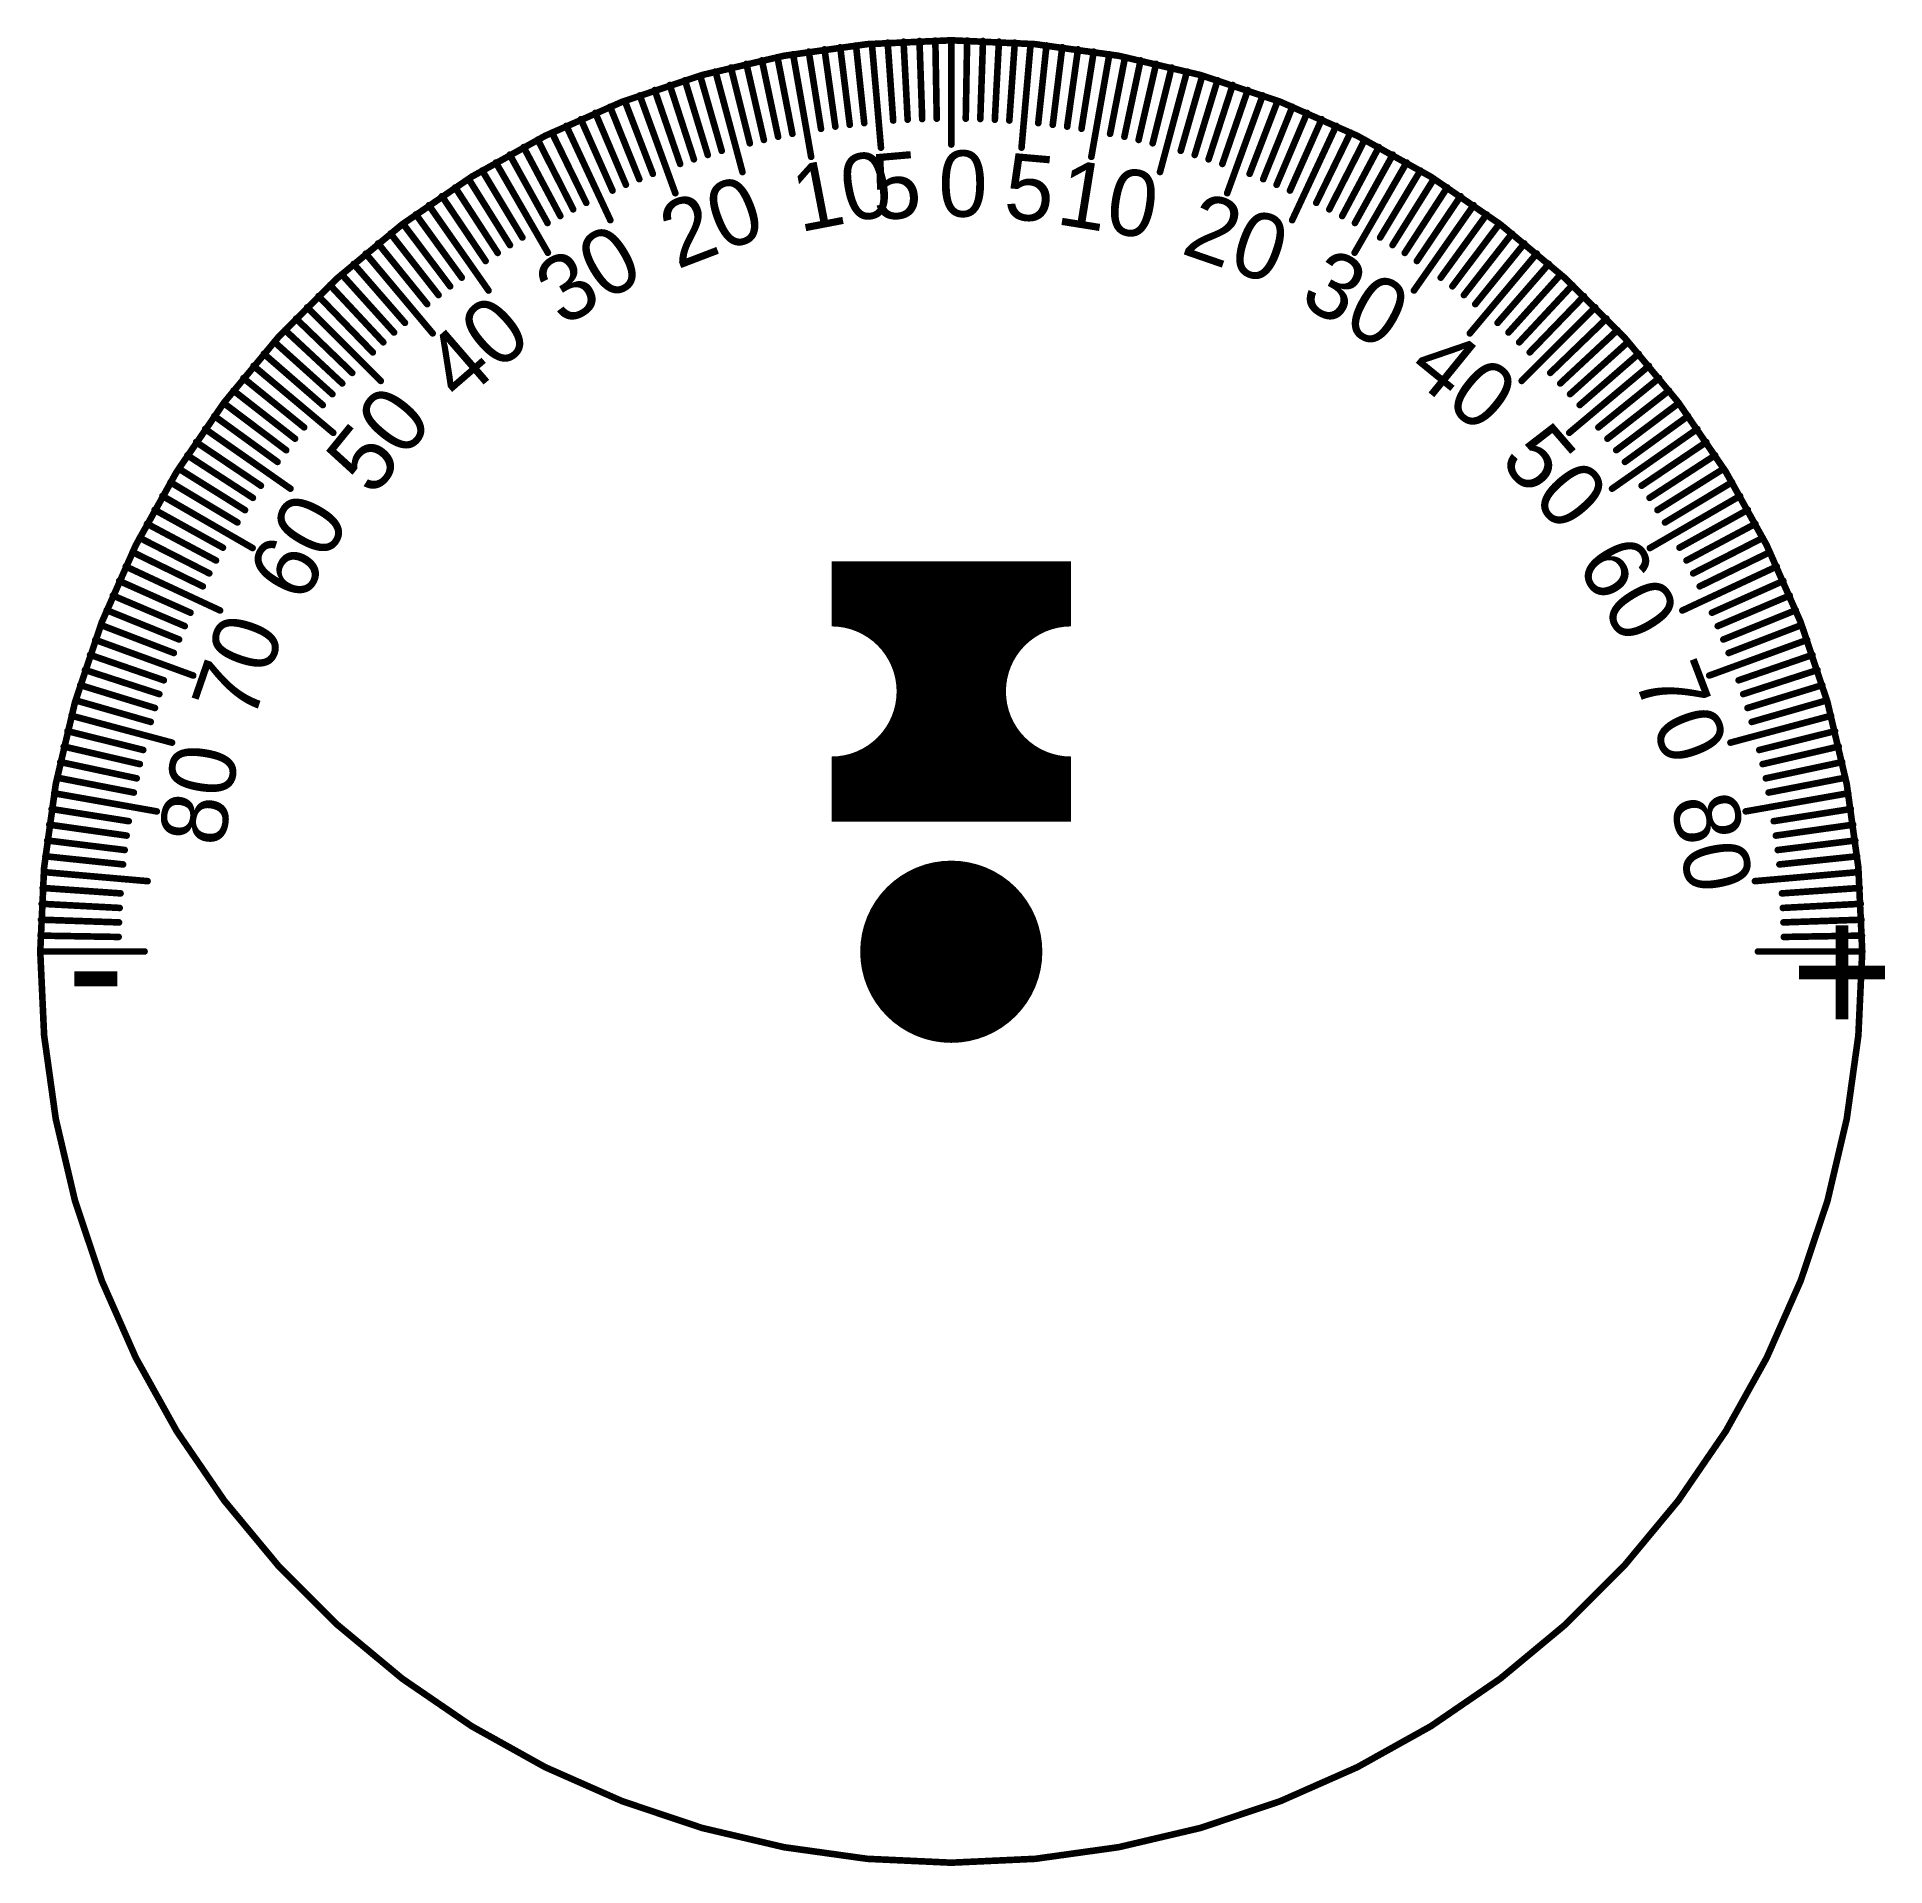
# Model space of a CAD drawing. Header units: millimetres. Extents: x 2.37 to 5.16, y 3.62 to 6.38.
import ezdxf

# ---------------------------------------------------------------- set-up
doc = ezdxf.new("R2010")
doc.units = ezdxf.units.MM
doc.header["$MEASUREMENT"] = 0
for name, color, linetype in [('BottomSolder', 6, 'Continuous'), ('Mechanical1', 6, 'Continuous'), ('PadHoleLayer', 156, 'Continuous'), ('TopOverlay', 2, 'Continuous'), ('TopSolder', 216, 'Continuous')]:
    doc.layers.add(name, color=color, linetype=linetype)

msp = doc.modelspace()

# ---------------------------------------------------------------- linework, layer by layer
at = {"layer": 'BottomSolder', "const_width": 0.1299}
msp.add_lwpolyline([(3.75, 5.5246), (3.75, 5.2608)], dxfattribs=at)
at = {"layer": 'BottomSolder'}
for points, const_width in [([(3.7175, 5.5246, 1), (3.7825, 5.5246, 1)], 0.065), ([(3.7175, 5.2608, 1), (3.7825, 5.2608, 1)], 0.065), ([(3.6811, 4.999, 1), (3.8189, 4.999, 1)], 0.1378)]:
    msp.add_lwpolyline(points, format="xyb", close=True, dxfattribs=dict(at, const_width=const_width))
at = {"layer": 'Mechanical1', "const_width": 0.01}
for points in [[(2.3717, 4.9994, -0.414214), (3.75, 6.3776)], [(3.75, 6.3776, -0.414214), (5.1282, 4.9994)], [(3.75, 3.6212, -0.414214), (2.3717, 4.9994)], [(5.1282, 4.9994, -0.414214), (3.75, 3.6212)]]:
    msp.add_lwpolyline(points, format="xyb", dxfattribs=at)
at = {"layer": 'Mechanical1', "const_width": 0.005}
for points in [[(3.7475, 6.3776, 1), (3.7525, 6.3776, 1)], [(3.7475, 6.3776, 1), (3.7525, 6.3776, 1)], [(2.3692, 4.9994, 1), (2.3742, 4.9994, 1)], [(2.3692, 4.9994, 1), (2.3742, 4.9994, 1)], [(5.1257, 4.9994, 1), (5.1307, 4.9994, 1)], [(5.1257, 4.9994, 1), (5.1307, 4.9994, 1)], [(3.7475, 3.6212, 1), (3.7525, 3.6212, 1)], [(3.7475, 3.6212, 1), (3.7525, 3.6212, 1)]]:
    msp.add_lwpolyline(points, format="xyb", close=True, dxfattribs=at)
at = {"layer": 'PadHoleLayer'}
for points, const_width in [([(3.9311, 5.5403), (3.5689, 5.5403, -1), (3.5689, 5.2451), (3.9311, 5.2451, -1)], 0.0984), ([(3.6811, 4.999, 1), (3.8189, 4.999, 1)], 0.1378)]:
    msp.add_lwpolyline(points, format="xyb", close=True, dxfattribs=dict(at, const_width=const_width))
at = {"layer": 'TopOverlay', "const_width": 0.01}
for points in [[(3.6059, 6.3698), (3.6183, 6.2523)], [(3.6299, 6.3721), (3.6436, 6.2152)], [(3.6299, 6.3721), (3.6402, 6.2544)], [(3.6538, 6.374), (3.6621, 6.2562)], [(3.6778, 6.3755), (3.684, 6.2575)], [(3.7019, 6.3765), (3.706, 6.2585)], [(3.7259, 6.3771), (3.728, 6.259)], [(3.75, 6.2199), (3.75, 6.3773)], [(3.75, 6.2199), (3.75, 6.3773)], [(3.75, 6.2592), (3.75, 6.3773)], [(3.7719, 6.259), (3.774, 6.3771)], [(3.7939, 6.2585), (3.798, 6.3765)], [(3.8159, 6.2575), (3.8221, 6.3755)], [(3.8378, 6.2562), (3.8461, 6.374)], [(3.8563, 6.2152), (3.87, 6.3721)], [(3.8598, 6.2544), (3.87, 6.3721)], [(3.8816, 6.2523), (3.894, 6.3698)], [(3.44, 6.342), (3.4665, 6.2269)], [(3.4635, 6.3472), (3.488, 6.2317)], [(3.487, 6.352), (3.5096, 6.2361)], [(3.5107, 6.3564), (3.538, 6.2013)], [(3.5107, 6.3564), (3.5312, 6.2401)], [(3.5344, 6.3604), (3.5529, 6.2437)], [(3.5582, 6.3639), (3.5746, 6.247)], [(3.582, 6.3671), (3.5964, 6.2498)], [(3.9035, 6.2498), (3.9179, 6.3671)], [(3.9253, 6.247), (3.9417, 6.3639)], [(3.947, 6.2437), (3.9655, 6.3604)], [(3.9619, 6.2013), (3.9892, 6.3564)], [(3.9687, 6.2401), (3.9892, 6.3564)], [(3.9903, 6.2361), (4.0129, 6.352)], [(4.0119, 6.2317), (4.0364, 6.3472)], [(4.0334, 6.2269), (4.0599, 6.342)], [(3.3471, 6.3171), (3.3816, 6.2042)], [(3.3701, 6.324), (3.4027, 6.2104)], [(3.3933, 6.3304), (3.4341, 6.1783)], [(3.3933, 6.3304), (3.4239, 6.2163)], [(3.4166, 6.3364), (3.4452, 6.2218)], [(4.0547, 6.2218), (4.0833, 6.3364)], [(4.0658, 6.1783), (4.1066, 6.3304)], [(4.076, 6.2163), (4.1066, 6.3304)], [(4.0972, 6.2104), (4.1298, 6.324)], [(4.1183, 6.2042), (4.1528, 6.3171)], [(3.2787, 6.2942), (3.3325, 6.1463)], [(3.2787, 6.2942), (3.3191, 6.1833)], [(3.3013, 6.3023), (3.3398, 6.1906)], [(3.3241, 6.3099), (3.3606, 6.1976)], [(4.1393, 6.1976), (4.1758, 6.3099)], [(4.1601, 6.1906), (4.1986, 6.3023)], [(4.1674, 6.1463), (4.2212, 6.2942)], [(4.1808, 6.1833), (4.2212, 6.2942)], [(3.1895, 6.2582), (3.2375, 6.1503)], [(3.2115, 6.2678), (3.2577, 6.1591)], [(3.2338, 6.277), (3.278, 6.1675)], [(3.2561, 6.2858), (3.2985, 6.1756)], [(4.2014, 6.1756), (4.2438, 6.2858)], [(4.2219, 6.1675), (4.2661, 6.277)], [(4.2422, 6.1591), (4.2884, 6.2678)], [(4.2624, 6.1503), (4.3104, 6.2582)], [(3.1459, 6.2379), (3.1977, 6.1317)], [(3.1676, 6.2482), (3.2342, 6.1055)], [(3.1676, 6.2482), (3.2175, 6.1412)], [(4.2657, 6.1055), (4.3323, 6.2482)], [(4.2824, 6.1412), (4.3323, 6.2482)], [(4.3022, 6.1317), (4.354, 6.2379)], [(3.0819, 6.2046), (3.1392, 6.1013)], [(3.103, 6.216), (3.1585, 6.1118)], [(3.1244, 6.2272), (3.178, 6.1219)], [(4.3219, 6.1219), (4.3755, 6.2272)], [(4.3414, 6.1118), (4.3969, 6.216)], [(4.3607, 6.1013), (4.418, 6.2046)], [(3.0403, 6.1805), (3.1011, 6.0793)], [(3.061, 6.1927), (3.1397, 6.0563)], [(3.061, 6.1927), (3.12, 6.0904)], [(4.3602, 6.0563), (4.4389, 6.1927)], [(4.3799, 6.0904), (4.4389, 6.1927)], [(4.3988, 6.0793), (4.4597, 6.1805)], [(2.9995, 6.155), (3.0638, 6.056)], [(3.0197, 6.168), (3.0823, 6.0678)], [(4.4176, 6.0678), (4.4802, 6.168)], [(4.4361, 6.056), (4.5004, 6.155)], [(2.9596, 6.1281), (3.0499, 5.9991)], [(2.9596, 6.1281), (3.0273, 6.0314)], [(2.9794, 6.1418), (3.0455, 6.0438)], [(4.45, 5.9991), (4.5403, 6.1281)], [(4.4544, 6.0438), (4.5205, 6.1418)], [(4.4726, 6.0314), (4.5403, 6.1281)], [(2.9207, 6.0999), (2.9918, 6.0055)], [(2.94, 6.1142), (3.0094, 6.0186)], [(4.4905, 6.0186), (4.5599, 6.1142)], [(4.5081, 6.0055), (4.5792, 6.0999)], [(2.8828, 6.0703), (2.9571, 5.9785)], [(2.9016, 6.0852), (2.9743, 5.9922)], [(4.5256, 5.9922), (4.5983, 6.0852)], [(4.5428, 5.9785), (4.6171, 6.0703)], [(2.8459, 6.0393), (2.9234, 5.9502)], [(2.8642, 6.055), (2.9654, 5.9343)], [(2.8642, 6.055), (2.9401, 5.9645)], [(4.5345, 5.9343), (4.6357, 6.055)], [(4.5598, 5.9645), (4.6357, 6.055)], [(4.5765, 5.9502), (4.654, 6.0393)], [(2.8102, 6.0072), (2.8907, 5.9208)], [(2.8279, 6.0234), (2.907, 5.9356)], [(4.593, 5.9356), (4.672, 6.0234)], [(4.6092, 5.9208), (4.6897, 6.0072)], [(2.7927, 5.9906), (2.8748, 5.9056)], [(4.6251, 5.9056), (4.7072, 5.9906)], [(2.7587, 5.9566), (2.8437, 5.8745)], [(2.7756, 5.9737), (2.8869, 5.8624)], [(2.7756, 5.9737), (2.8591, 5.8902)], [(4.613, 5.8624), (4.7243, 5.9737)], [(4.6408, 5.8902), (4.7243, 5.9737)], [(4.6562, 5.8745), (4.7412, 5.9566)], [(2.7422, 5.9391), (2.8286, 5.8586)], [(4.6713, 5.8586), (4.7577, 5.9391)], [(2.71, 5.9034), (2.7991, 5.8259)], [(2.7259, 5.9214), (2.8137, 5.8424)], [(4.6862, 5.8424), (4.774, 5.9214)], [(4.7008, 5.8259), (4.7899, 5.9034)], [(2.6791, 5.8666), (2.7709, 5.7922)], [(2.6944, 5.8851), (2.815, 5.7839)], [(2.6944, 5.8851), (2.7849, 5.8092)], [(4.6849, 5.7839), (4.8055, 5.8851)], [(4.715, 5.8092), (4.8055, 5.8851)], [(4.729, 5.7922), (4.8208, 5.8666)], [(2.6641, 5.8477), (2.7572, 5.775)], [(4.7427, 5.775), (4.8358, 5.8477)], [(2.6495, 5.8287), (2.7438, 5.7576)], [(4.7561, 5.7576), (4.8504, 5.8287)], [(2.6212, 5.7897), (2.7502, 5.6994)], [(2.6212, 5.7897), (2.718, 5.722)], [(2.6352, 5.8093), (2.7307, 5.7399)], [(4.7497, 5.6994), (4.8787, 5.7897)], [(4.7692, 5.7399), (4.8647, 5.8093)], [(4.782, 5.722), (4.8787, 5.7897)], [(2.6076, 5.7699), (2.7055, 5.7039)], [(4.7944, 5.7039), (4.8923, 5.7699)], [(2.5814, 5.7296), (2.6815, 5.667)], [(2.5943, 5.7499), (2.6934, 5.6855)], [(4.8065, 5.6855), (4.9056, 5.7499)], [(4.8184, 5.667), (4.9185, 5.7296)], [(2.5688, 5.7091), (2.6701, 5.6483)], [(4.8298, 5.6483), (4.9311, 5.7091)], [(2.5566, 5.6884), (2.693, 5.6096)], [(2.5566, 5.6884), (2.6589, 5.6293)], [(4.8069, 5.6096), (4.9433, 5.6884)], [(4.841, 5.6293), (4.9433, 5.6884)], [(2.5333, 5.6463), (2.6376, 5.5908)], [(2.5448, 5.6674), (2.6481, 5.6102)], [(4.8518, 5.6102), (4.9551, 5.6674)], [(4.8623, 5.5908), (4.9666, 5.6463)], [(2.5222, 5.625), (2.6274, 5.5713)], [(4.8725, 5.5713), (4.9777, 5.625)], [(2.5115, 5.6034), (2.6176, 5.5517)], [(4.8823, 5.5517), (4.9884, 5.6034)], [(2.4911, 5.5599), (2.599, 5.5118)], [(2.5011, 5.5817), (2.6438, 5.5152)], [(2.5011, 5.5817), (2.6081, 5.5318)], [(4.8561, 5.5152), (4.9988, 5.5817)], [(4.8918, 5.5318), (4.9988, 5.5817)], [(4.9009, 5.5118), (5.0088, 5.5599)], [(2.4815, 5.5378), (2.5903, 5.4916)], [(4.9096, 5.4916), (5.0184, 5.5378)], [(2.4723, 5.5156), (2.5818, 5.4713)], [(4.9181, 5.4713), (5.0276, 5.5156)], [(2.4635, 5.4932), (2.5738, 5.4509)], [(4.9261, 5.4509), (5.0364, 5.4932)], [(2.4471, 5.448), (2.5587, 5.4096)], [(2.4551, 5.4707), (2.6031, 5.4168)], [(2.4551, 5.4707), (2.5661, 5.4303)], [(4.8968, 5.4168), (5.0448, 5.4707)], [(4.9338, 5.4303), (5.0448, 5.4707)], [(4.9412, 5.4096), (5.0528, 5.448)], [(2.4394, 5.4252), (2.5518, 5.3887)], [(4.9481, 5.3887), (5.0605, 5.4252)], [(2.4322, 5.4023), (2.5452, 5.3677)], [(4.9547, 5.3677), (5.0677, 5.4023)], [(2.4254, 5.3792), (2.5389, 5.3466)], [(4.961, 5.3466), (5.0745, 5.3792)], [(2.419, 5.356), (2.5711, 5.3153)], [(2.419, 5.356), (2.533, 5.3255)], [(4.9288, 5.3153), (5.081, 5.356)], [(4.9669, 5.3255), (5.081, 5.356)], [(2.4073, 5.3094), (2.5224, 5.2828)], [(2.4129, 5.3327), (2.5275, 5.3042)], [(4.9724, 5.3042), (5.087, 5.3327)], [(4.9775, 5.2828), (5.0926, 5.3094)], [(2.4021, 5.2859), (2.5176, 5.2613)], [(4.9823, 5.2613), (5.0978, 5.2859)], [(2.3973, 5.2623), (2.5133, 5.2398)], [(4.9866, 5.2398), (5.1026, 5.2623)], [(2.3929, 5.2387), (2.548, 5.2113)], [(2.3929, 5.2387), (2.5093, 5.2182)], [(4.9519, 5.2113), (5.107, 5.2387)], [(4.9907, 5.2182), (5.107, 5.2387)], [(2.389, 5.2149), (2.5056, 5.1965)], [(4.9943, 5.1965), (5.1109, 5.2149)], [(2.3854, 5.1912), (2.5024, 5.1747)], [(4.9975, 5.1747), (5.1145, 5.1912)], [(2.3795, 5.1434), (2.497, 5.1311)], [(2.3823, 5.1673), (2.4995, 5.1529)], [(5.0004, 5.1529), (5.1176, 5.1673)], [(5.0029, 5.1311), (5.1204, 5.1434)], [(2.3772, 5.1195), (2.5341, 5.1058)], [(2.3772, 5.1195), (2.4949, 5.1092)], [(4.9658, 5.1058), (5.1227, 5.1195)], [(5.005, 5.1092), (5.1227, 5.1195)], [(2.3754, 5.0955), (2.4932, 5.0873)], [(5.0067, 5.0873), (5.1245, 5.0955)], [(2.3739, 5.0715), (2.4918, 5.0653)], [(5.0081, 5.0653), (5.126, 5.0715)], [(2.3728, 5.0475), (2.4909, 5.0434)], [(5.009, 5.0434), (5.1271, 5.0475)], [(2.3722, 5.0234), (2.4903, 5.0214)], [(5.0096, 5.0214), (5.1277, 5.0234)], [(2.372, 4.9994), (2.5295, 4.9994)], [(4.9704, 4.9994), (5.1279, 4.9994)], [(5.0098, 4.9994), (5.1279, 4.9994)]]:
    msp.add_lwpolyline(points, dxfattribs=at)
at = {"layer": 'TopOverlay', "const_width": 0.005}
for points in [[(3.6034, 6.3698, 1), (3.6084, 6.3698, 1)], [(3.6274, 6.3721, 1), (3.6324, 6.3721, 1)], [(3.6274, 6.3721, 1), (3.6324, 6.3721, 1)], [(3.6513, 6.374, 1), (3.6563, 6.374, 1)], [(3.6753, 6.3755, 1), (3.6803, 6.3755, 1)], [(3.6994, 6.3765, 1), (3.7044, 6.3765, 1)], [(3.7234, 6.3771, 1), (3.7284, 6.3771, 1)], [(3.7475, 6.3773, 1), (3.7525, 6.3773, 1)], [(3.7475, 6.3773, 1), (3.7525, 6.3773, 1)], [(3.7475, 6.3773, 1), (3.7525, 6.3773, 1)], [(3.7715, 6.3771, 1), (3.7765, 6.3771, 1)], [(3.7955, 6.3765, 1), (3.8005, 6.3765, 1)], [(3.8196, 6.3755, 1), (3.8246, 6.3755, 1)], [(3.8436, 6.374, 1), (3.8486, 6.374, 1)], [(3.8675, 6.3721, 1), (3.8725, 6.3721, 1)], [(3.8675, 6.3721, 1), (3.8725, 6.3721, 1)], [(3.8915, 6.3698, 1), (3.8965, 6.3698, 1)], [(3.4375, 6.342, 1), (3.4425, 6.342, 1)], [(3.461, 6.3472, 1), (3.466, 6.3472, 1)], [(3.4845, 6.352, 1), (3.4895, 6.352, 1)], [(3.5082, 6.3564, 1), (3.5132, 6.3564, 1)], [(3.5082, 6.3564, 1), (3.5132, 6.3564, 1)], [(3.5319, 6.3604, 1), (3.5369, 6.3604, 1)], [(3.5557, 6.3639, 1), (3.5607, 6.3639, 1)], [(3.5795, 6.3671, 1), (3.5845, 6.3671, 1)], [(3.9154, 6.3671, 1), (3.9204, 6.3671, 1)], [(3.9392, 6.3639, 1), (3.9442, 6.3639, 1)], [(3.963, 6.3604, 1), (3.968, 6.3604, 1)], [(3.9867, 6.3564, 1), (3.9917, 6.3564, 1)], [(3.9867, 6.3564, 1), (3.9917, 6.3564, 1)], [(4.0104, 6.352, 1), (4.0154, 6.352, 1)], [(4.0339, 6.3472, 1), (4.0389, 6.3472, 1)], [(4.0574, 6.342, 1), (4.0624, 6.342, 1)], [(3.3446, 6.3171, 1), (3.3496, 6.3171, 1)], [(3.3676, 6.324, 1), (3.3726, 6.324, 1)], [(3.3908, 6.3304, 1), (3.3958, 6.3304, 1)], [(3.3908, 6.3304, 1), (3.3958, 6.3304, 1)], [(3.4141, 6.3364, 1), (3.4191, 6.3364, 1)], [(4.0808, 6.3364, 1), (4.0858, 6.3364, 1)], [(4.1041, 6.3304, 1), (4.1091, 6.3304, 1)], [(4.1041, 6.3304, 1), (4.1091, 6.3304, 1)], [(4.1273, 6.324, 1), (4.1323, 6.324, 1)], [(4.1503, 6.3171, 1), (4.1553, 6.3171, 1)], [(3.2762, 6.2942, 1), (3.2812, 6.2942, 1)], [(3.2762, 6.2942, 1), (3.2812, 6.2942, 1)], [(3.2988, 6.3023, 1), (3.3038, 6.3023, 1)], [(3.3216, 6.3099, 1), (3.3266, 6.3099, 1)], [(4.1733, 6.3099, 1), (4.1783, 6.3099, 1)], [(4.1961, 6.3023, 1), (4.2011, 6.3023, 1)], [(4.2187, 6.2942, 1), (4.2237, 6.2942, 1)], [(4.2187, 6.2942, 1), (4.2237, 6.2942, 1)], [(3.187, 6.2582, 1), (3.192, 6.2582, 1)], [(3.209, 6.2678, 1), (3.214, 6.2678, 1)], [(3.2313, 6.277, 1), (3.2363, 6.277, 1)], [(3.2536, 6.2858, 1), (3.2586, 6.2858, 1)], [(3.7035, 6.2585, 1), (3.7085, 6.2585, 1)], [(3.7255, 6.259, 1), (3.7305, 6.259, 1)], [(3.7475, 6.2592, 1), (3.7525, 6.2592, 1)], [(3.7694, 6.259, 1), (3.7744, 6.259, 1)], [(3.7914, 6.2585, 1), (3.7964, 6.2585, 1)], [(4.2413, 6.2858, 1), (4.2463, 6.2858, 1)], [(4.2636, 6.277, 1), (4.2686, 6.277, 1)], [(4.2859, 6.2678, 1), (4.2909, 6.2678, 1)], [(4.3079, 6.2582, 1), (4.3129, 6.2582, 1)], [(3.1434, 6.2379, 1), (3.1484, 6.2379, 1)], [(3.1651, 6.2482, 1), (3.1701, 6.2482, 1)], [(3.1651, 6.2482, 1), (3.1701, 6.2482, 1)], [(3.4855, 6.2317, 1), (3.4905, 6.2317, 1)], [(3.5071, 6.2361, 1), (3.5121, 6.2361, 1)], [(3.5287, 6.2401, 1), (3.5337, 6.2401, 1)], [(3.5504, 6.2437, 1), (3.5554, 6.2437, 1)], [(3.5721, 6.247, 1), (3.5771, 6.247, 1)], [(3.5939, 6.2498, 1), (3.5989, 6.2498, 1)], [(3.6158, 6.2523, 1), (3.6208, 6.2523, 1)], [(3.6377, 6.2544, 1), (3.6427, 6.2544, 1)], [(3.6596, 6.2562, 1), (3.6646, 6.2562, 1)], [(3.6815, 6.2575, 1), (3.6865, 6.2575, 1)], [(3.8134, 6.2575, 1), (3.8184, 6.2575, 1)], [(3.8353, 6.2562, 1), (3.8403, 6.2562, 1)], [(3.8573, 6.2544, 1), (3.8623, 6.2544, 1)], [(3.8791, 6.2523, 1), (3.8841, 6.2523, 1)], [(3.901, 6.2498, 1), (3.906, 6.2498, 1)], [(3.9228, 6.247, 1), (3.9278, 6.247, 1)], [(3.9445, 6.2437, 1), (3.9495, 6.2437, 1)], [(3.9662, 6.2401, 1), (3.9712, 6.2401, 1)], [(3.9878, 6.2361, 1), (3.9928, 6.2361, 1)], [(4.0094, 6.2317, 1), (4.0144, 6.2317, 1)], [(4.3298, 6.2482, 1), (4.3348, 6.2482, 1)], [(4.3298, 6.2482, 1), (4.3348, 6.2482, 1)], [(4.3515, 6.2379, 1), (4.3565, 6.2379, 1)], [(3.0794, 6.2046, 1), (3.0844, 6.2046, 1)], [(3.1005, 6.216, 1), (3.1055, 6.216, 1)], [(3.1219, 6.2272, 1), (3.1269, 6.2272, 1)], [(3.3791, 6.2042, 1), (3.3841, 6.2042, 1)], [(3.4002, 6.2104, 1), (3.4052, 6.2104, 1)], [(3.4214, 6.2163, 1), (3.4264, 6.2163, 1)], [(3.4427, 6.2218, 1), (3.4477, 6.2218, 1)], [(3.464, 6.2269, 1), (3.469, 6.2269, 1)], [(3.6411, 6.2152, 1), (3.6461, 6.2152, 1)], [(3.7475, 6.2199, 1), (3.7525, 6.2199, 1)], [(3.7475, 6.2199, 1), (3.7525, 6.2199, 1)], [(3.8538, 6.2152, 1), (3.8588, 6.2152, 1)], [(4.0309, 6.2269, 1), (4.0359, 6.2269, 1)], [(4.0522, 6.2218, 1), (4.0572, 6.2218, 1)], [(4.0735, 6.2163, 1), (4.0785, 6.2163, 1)], [(4.0947, 6.2104, 1), (4.0997, 6.2104, 1)], [(4.1158, 6.2042, 1), (4.1208, 6.2042, 1)], [(4.373, 6.2272, 1), (4.378, 6.2272, 1)], [(4.3944, 6.216, 1), (4.3994, 6.216, 1)], [(4.4155, 6.2046, 1), (4.4205, 6.2046, 1)], [(3.0378, 6.1805, 1), (3.0428, 6.1805, 1)], [(3.0585, 6.1927, 1), (3.0635, 6.1927, 1)], [(3.0585, 6.1927, 1), (3.0635, 6.1927, 1)], [(3.296, 6.1756, 1), (3.301, 6.1756, 1)], [(3.3166, 6.1833, 1), (3.3216, 6.1833, 1)], [(3.3373, 6.1906, 1), (3.3423, 6.1906, 1)], [(3.3581, 6.1976, 1), (3.3631, 6.1976, 1)], [(3.4316, 6.1783, 1), (3.4366, 6.1783, 1)], [(3.5355, 6.2013, 1), (3.5405, 6.2013, 1)], [(3.9594, 6.2013, 1), (3.9644, 6.2013, 1)], [(4.0633, 6.1783, 1), (4.0683, 6.1783, 1)], [(4.1368, 6.1976, 1), (4.1418, 6.1976, 1)], [(4.1576, 6.1906, 1), (4.1626, 6.1906, 1)], [(4.1783, 6.1833, 1), (4.1833, 6.1833, 1)], [(4.1989, 6.1756, 1), (4.2039, 6.1756, 1)], [(4.4364, 6.1927, 1), (4.4414, 6.1927, 1)], [(4.4364, 6.1927, 1), (4.4414, 6.1927, 1)], [(4.4572, 6.1805, 1), (4.4622, 6.1805, 1)], [(2.997, 6.155, 1), (3.002, 6.155, 1)], [(3.0172, 6.168, 1), (3.0222, 6.168, 1)], [(3.235, 6.1503, 1), (3.24, 6.1503, 1)], [(3.2552, 6.1591, 1), (3.2602, 6.1591, 1)], [(3.2755, 6.1675, 1), (3.2805, 6.1675, 1)], [(3.33, 6.1463, 1), (3.335, 6.1463, 1)], [(4.1649, 6.1463, 1), (4.1699, 6.1463, 1)], [(4.2194, 6.1675, 1), (4.2244, 6.1675, 1)], [(4.2397, 6.1591, 1), (4.2447, 6.1591, 1)], [(4.2599, 6.1503, 1), (4.2649, 6.1503, 1)], [(4.4777, 6.168, 1), (4.4827, 6.168, 1)], [(4.4979, 6.155, 1), (4.5029, 6.155, 1)], [(2.9571, 6.1281, 1), (2.9621, 6.1281, 1)], [(2.9571, 6.1281, 1), (2.9621, 6.1281, 1)], [(2.9769, 6.1418, 1), (2.9819, 6.1418, 1)], [(3.1755, 6.1219, 1), (3.1805, 6.1219, 1)], [(3.1952, 6.1317, 1), (3.2002, 6.1317, 1)], [(3.215, 6.1412, 1), (3.22, 6.1412, 1)], [(4.2799, 6.1412, 1), (4.2849, 6.1412, 1)], [(4.2997, 6.1317, 1), (4.3047, 6.1317, 1)], [(4.3194, 6.1219, 1), (4.3244, 6.1219, 1)], [(4.518, 6.1418, 1), (4.523, 6.1418, 1)], [(4.5378, 6.1281, 1), (4.5428, 6.1281, 1)], [(4.5378, 6.1281, 1), (4.5428, 6.1281, 1)], [(2.9182, 6.0999, 1), (2.9232, 6.0999, 1)], [(2.9375, 6.1142, 1), (2.9425, 6.1142, 1)], [(3.1175, 6.0904, 1), (3.1225, 6.0904, 1)], [(3.1367, 6.1013, 1), (3.1417, 6.1013, 1)], [(3.156, 6.1118, 1), (3.161, 6.1118, 1)], [(3.2317, 6.1055, 1), (3.2367, 6.1055, 1)], [(4.2632, 6.1055, 1), (4.2682, 6.1055, 1)], [(4.3389, 6.1118, 1), (4.3439, 6.1118, 1)], [(4.3582, 6.1013, 1), (4.3632, 6.1013, 1)], [(4.3774, 6.0904, 1), (4.3824, 6.0904, 1)], [(4.5574, 6.1142, 1), (4.5624, 6.1142, 1)], [(4.5767, 6.0999, 1), (4.5817, 6.0999, 1)], [(2.8803, 6.0703, 1), (2.8853, 6.0703, 1)], [(2.8991, 6.0852, 1), (2.9041, 6.0852, 1)], [(3.0798, 6.0678, 1), (3.0848, 6.0678, 1)], [(3.0986, 6.0793, 1), (3.1036, 6.0793, 1)], [(4.3963, 6.0793, 1), (4.4013, 6.0793, 1)], [(4.4151, 6.0678, 1), (4.4201, 6.0678, 1)], [(4.5958, 6.0852, 1), (4.6008, 6.0852, 1)], [(4.6146, 6.0703, 1), (4.6196, 6.0703, 1)], [(2.8434, 6.0393, 1), (2.8484, 6.0393, 1)], [(2.8617, 6.055, 1), (2.8667, 6.055, 1)], [(2.8617, 6.055, 1), (2.8667, 6.055, 1)], [(3.043, 6.0438, 1), (3.048, 6.0438, 1)], [(3.0613, 6.056, 1), (3.0663, 6.056, 1)], [(3.1372, 6.0563, 1), (3.1422, 6.0563, 1)], [(4.3577, 6.0563, 1), (4.3627, 6.0563, 1)], [(4.4336, 6.056, 1), (4.4386, 6.056, 1)], [(4.4519, 6.0438, 1), (4.4569, 6.0438, 1)], [(4.6332, 6.055, 1), (4.6382, 6.055, 1)], [(4.6332, 6.055, 1), (4.6382, 6.055, 1)], [(4.6515, 6.0393, 1), (4.6565, 6.0393, 1)], [(2.8077, 6.0072, 1), (2.8127, 6.0072, 1)], [(2.8254, 6.0234, 1), (2.8304, 6.0234, 1)], [(3.0069, 6.0186, 1), (3.0119, 6.0186, 1)], [(3.0248, 6.0314, 1), (3.0298, 6.0314, 1)], [(4.4701, 6.0314, 1), (4.4751, 6.0314, 1)], [(4.488, 6.0186, 1), (4.493, 6.0186, 1)], [(4.6695, 6.0234, 1), (4.6745, 6.0234, 1)], [(4.6872, 6.0072, 1), (4.6922, 6.0072, 1)], [(2.7902, 5.9906, 1), (2.7952, 5.9906, 1)], [(2.9546, 5.9785, 1), (2.9596, 5.9785, 1)], [(2.9718, 5.9922, 1), (2.9768, 5.9922, 1)], [(2.9893, 6.0055, 1), (2.9943, 6.0055, 1)], [(3.0474, 5.9991, 1), (3.0524, 5.9991, 1)], [(4.4475, 5.9991, 1), (4.4525, 5.9991, 1)], [(4.5056, 6.0055, 1), (4.5106, 6.0055, 1)], [(4.5231, 5.9922, 1), (4.5281, 5.9922, 1)], [(4.5403, 5.9785, 1), (4.5453, 5.9785, 1)], [(4.7047, 5.9906, 1), (4.7097, 5.9906, 1)], [(2.7562, 5.9566, 1), (2.7612, 5.9566, 1)], [(2.7731, 5.9737, 1), (2.7781, 5.9737, 1)], [(2.7731, 5.9737, 1), (2.7781, 5.9737, 1)], [(2.9376, 5.9645, 1), (2.9426, 5.9645, 1)], [(4.5573, 5.9645, 1), (4.5623, 5.9645, 1)], [(4.7218, 5.9737, 1), (4.7268, 5.9737, 1)], [(4.7218, 5.9737, 1), (4.7268, 5.9737, 1)], [(4.7387, 5.9566, 1), (4.7437, 5.9566, 1)], [(2.7397, 5.9391, 1), (2.7447, 5.9391, 1)], [(2.9045, 5.9356, 1), (2.9095, 5.9356, 1)], [(2.9209, 5.9502, 1), (2.9259, 5.9502, 1)], [(2.9629, 5.9343, 1), (2.9679, 5.9343, 1)], [(4.532, 5.9343, 1), (4.537, 5.9343, 1)], [(4.574, 5.9502, 1), (4.579, 5.9502, 1)], [(4.5905, 5.9356, 1), (4.5955, 5.9356, 1)], [(4.7552, 5.9391, 1), (4.7602, 5.9391, 1)], [(2.7075, 5.9034, 1), (2.7125, 5.9034, 1)], [(2.7234, 5.9214, 1), (2.7284, 5.9214, 1)], [(2.8723, 5.9056, 1), (2.8773, 5.9056, 1)], [(2.8882, 5.9208, 1), (2.8932, 5.9208, 1)], [(4.6067, 5.9208, 1), (4.6117, 5.9208, 1)], [(4.6226, 5.9056, 1), (4.6276, 5.9056, 1)], [(4.7715, 5.9214, 1), (4.7765, 5.9214, 1)], [(4.7874, 5.9034, 1), (4.7924, 5.9034, 1)], [(2.6766, 5.8666, 1), (2.6816, 5.8666, 1)], [(2.6919, 5.8851, 1), (2.6969, 5.8851, 1)], [(2.6919, 5.8851, 1), (2.6969, 5.8851, 1)], [(2.8412, 5.8745, 1), (2.8462, 5.8745, 1)], [(2.8566, 5.8902, 1), (2.8616, 5.8902, 1)], [(4.6383, 5.8902, 1), (4.6433, 5.8902, 1)], [(4.6537, 5.8745, 1), (4.6587, 5.8745, 1)], [(4.803, 5.8851, 1), (4.808, 5.8851, 1)], [(4.803, 5.8851, 1), (4.808, 5.8851, 1)], [(4.8183, 5.8666, 1), (4.8233, 5.8666, 1)], [(2.6616, 5.8477, 1), (2.6666, 5.8477, 1)], [(2.8112, 5.8424, 1), (2.8162, 5.8424, 1)], [(2.8261, 5.8586, 1), (2.8311, 5.8586, 1)], [(2.8844, 5.8624, 1), (2.8894, 5.8624, 1)], [(4.6105, 5.8624, 1), (4.6155, 5.8624, 1)], [(4.6688, 5.8586, 1), (4.6738, 5.8586, 1)], [(4.6837, 5.8424, 1), (4.6887, 5.8424, 1)], [(4.8333, 5.8477, 1), (4.8383, 5.8477, 1)], [(2.647, 5.8287, 1), (2.652, 5.8287, 1)], [(2.7966, 5.8259, 1), (2.8016, 5.8259, 1)], [(4.6983, 5.8259, 1), (4.7033, 5.8259, 1)], [(4.8479, 5.8287, 1), (4.8529, 5.8287, 1)], [(2.6187, 5.7897, 1), (2.6237, 5.7897, 1)], [(2.6187, 5.7897, 1), (2.6237, 5.7897, 1)], [(2.6327, 5.8093, 1), (2.6377, 5.8093, 1)], [(2.7684, 5.7922, 1), (2.7734, 5.7922, 1)], [(2.7824, 5.8092, 1), (2.7874, 5.8092, 1)], [(2.8125, 5.7839, 1), (2.8175, 5.7839, 1)], [(4.6824, 5.7839, 1), (4.6874, 5.7839, 1)], [(4.7125, 5.8092, 1), (4.7175, 5.8092, 1)], [(4.7265, 5.7922, 1), (4.7315, 5.7922, 1)], [(4.8622, 5.8093, 1), (4.8672, 5.8093, 1)], [(4.8762, 5.7897, 1), (4.8812, 5.7897, 1)], [(4.8762, 5.7897, 1), (4.8812, 5.7897, 1)], [(2.6051, 5.7699, 1), (2.6101, 5.7699, 1)], [(2.7413, 5.7576, 1), (2.7463, 5.7576, 1)], [(2.7547, 5.775, 1), (2.7597, 5.775, 1)], [(4.7402, 5.775, 1), (4.7452, 5.775, 1)], [(4.7536, 5.7576, 1), (4.7586, 5.7576, 1)], [(4.8898, 5.7699, 1), (4.8948, 5.7699, 1)], [(2.5789, 5.7296, 1), (2.5839, 5.7296, 1)], [(2.5918, 5.7499, 1), (2.5968, 5.7499, 1)], [(2.7282, 5.7399, 1), (2.7332, 5.7399, 1)], [(4.7667, 5.7399, 1), (4.7717, 5.7399, 1)], [(4.9031, 5.7499, 1), (4.9081, 5.7499, 1)], [(4.916, 5.7296, 1), (4.921, 5.7296, 1)], [(2.5663, 5.7091, 1), (2.5713, 5.7091, 1)], [(2.703, 5.7039, 1), (2.708, 5.7039, 1)], [(2.7155, 5.722, 1), (2.7205, 5.722, 1)], [(2.7477, 5.6994, 1), (2.7527, 5.6994, 1)], [(4.7472, 5.6994, 1), (4.7522, 5.6994, 1)], [(4.7795, 5.722, 1), (4.7845, 5.722, 1)], [(4.7919, 5.7039, 1), (4.7969, 5.7039, 1)], [(4.9286, 5.7091, 1), (4.9336, 5.7091, 1)], [(2.5541, 5.6884, 1), (2.5591, 5.6884, 1)], [(2.5541, 5.6884, 1), (2.5591, 5.6884, 1)], [(2.6909, 5.6855, 1), (2.6959, 5.6855, 1)], [(4.804, 5.6855, 1), (4.809, 5.6855, 1)], [(4.9408, 5.6884, 1), (4.9458, 5.6884, 1)], [(4.9408, 5.6884, 1), (4.9458, 5.6884, 1)], [(2.5308, 5.6463, 1), (2.5358, 5.6463, 1)], [(2.5423, 5.6674, 1), (2.5473, 5.6674, 1)], [(2.6676, 5.6483, 1), (2.6726, 5.6483, 1)], [(2.679, 5.667, 1), (2.684, 5.667, 1)], [(4.8159, 5.667, 1), (4.8209, 5.667, 1)], [(4.8273, 5.6483, 1), (4.8323, 5.6483, 1)], [(4.9526, 5.6674, 1), (4.9576, 5.6674, 1)], [(4.9641, 5.6463, 1), (4.9691, 5.6463, 1)], [(2.5197, 5.625, 1), (2.5247, 5.625, 1)], [(2.6564, 5.6293, 1), (2.6614, 5.6293, 1)], [(4.8385, 5.6293, 1), (4.8435, 5.6293, 1)], [(4.9752, 5.625, 1), (4.9802, 5.625, 1)], [(2.509, 5.6034, 1), (2.514, 5.6034, 1)], [(2.6351, 5.5908, 1), (2.6401, 5.5908, 1)], [(2.6456, 5.6102, 1), (2.6506, 5.6102, 1)], [(2.6905, 5.6096, 1), (2.6955, 5.6096, 1)], [(4.8044, 5.6096, 1), (4.8094, 5.6096, 1)], [(4.8493, 5.6102, 1), (4.8543, 5.6102, 1)], [(4.8598, 5.5908, 1), (4.8648, 5.5908, 1)], [(4.9859, 5.6034, 1), (4.9909, 5.6034, 1)], [(2.4886, 5.5599, 1), (2.4936, 5.5599, 1)], [(2.4986, 5.5817, 1), (2.5036, 5.5817, 1)], [(2.4986, 5.5817, 1), (2.5036, 5.5817, 1)], [(2.6249, 5.5713, 1), (2.6299, 5.5713, 1)], [(4.87, 5.5713, 1), (4.875, 5.5713, 1)], [(4.9963, 5.5817, 1), (5.0013, 5.5817, 1)], [(4.9963, 5.5817, 1), (5.0013, 5.5817, 1)], [(5.0063, 5.5599, 1), (5.0113, 5.5599, 1)], [(2.479, 5.5378, 1), (2.484, 5.5378, 1)], [(2.6056, 5.5318, 1), (2.6106, 5.5318, 1)], [(2.6151, 5.5517, 1), (2.6201, 5.5517, 1)], [(4.8798, 5.5517, 1), (4.8848, 5.5517, 1)], [(4.8893, 5.5318, 1), (4.8943, 5.5318, 1)], [(5.0159, 5.5378, 1), (5.0209, 5.5378, 1)], [(2.4698, 5.5156, 1), (2.4748, 5.5156, 1)], [(2.5965, 5.5118, 1), (2.6015, 5.5118, 1)], [(2.6413, 5.5152, 1), (2.6463, 5.5152, 1)], [(4.8536, 5.5152, 1), (4.8586, 5.5152, 1)], [(4.8984, 5.5118, 1), (4.9034, 5.5118, 1)], [(5.0251, 5.5156, 1), (5.0301, 5.5156, 1)], [(2.461, 5.4932, 1), (2.466, 5.4932, 1)], [(2.5878, 5.4916, 1), (2.5928, 5.4916, 1)], [(4.9071, 5.4916, 1), (4.9121, 5.4916, 1)], [(5.0339, 5.4932, 1), (5.0389, 5.4932, 1)], [(2.4446, 5.448, 1), (2.4496, 5.448, 1)], [(2.4526, 5.4707, 1), (2.4576, 5.4707, 1)], [(2.4526, 5.4707, 1), (2.4576, 5.4707, 1)], [(2.5713, 5.4509, 1), (2.5763, 5.4509, 1)], [(2.5793, 5.4713, 1), (2.5843, 5.4713, 1)], [(4.9156, 5.4713, 1), (4.9206, 5.4713, 1)], [(4.9236, 5.4509, 1), (4.9286, 5.4509, 1)], [(5.0423, 5.4707, 1), (5.0473, 5.4707, 1)], [(5.0423, 5.4707, 1), (5.0473, 5.4707, 1)], [(5.0503, 5.448, 1), (5.0553, 5.448, 1)], [(2.4369, 5.4252, 1), (2.4419, 5.4252, 1)], [(2.5636, 5.4303, 1), (2.5686, 5.4303, 1)], [(4.9313, 5.4303, 1), (4.9363, 5.4303, 1)], [(5.058, 5.4252, 1), (5.063, 5.4252, 1)], [(2.4297, 5.4023, 1), (2.4347, 5.4023, 1)], [(2.5562, 5.4096, 1), (2.5612, 5.4096, 1)], [(2.6006, 5.4168, 1), (2.6056, 5.4168, 1)], [(4.8943, 5.4168, 1), (4.8993, 5.4168, 1)], [(4.9387, 5.4096, 1), (4.9437, 5.4096, 1)], [(5.0652, 5.4023, 1), (5.0702, 5.4023, 1)], [(2.4229, 5.3792, 1), (2.4279, 5.3792, 1)], [(2.5427, 5.3677, 1), (2.5477, 5.3677, 1)], [(2.5493, 5.3887, 1), (2.5543, 5.3887, 1)], [(4.9456, 5.3887, 1), (4.9506, 5.3887, 1)], [(4.9522, 5.3677, 1), (4.9572, 5.3677, 1)], [(5.072, 5.3792, 1), (5.077, 5.3792, 1)], [(2.4165, 5.356, 1), (2.4215, 5.356, 1)], [(2.4165, 5.356, 1), (2.4215, 5.356, 1)], [(2.5364, 5.3466, 1), (2.5414, 5.3466, 1)], [(4.9585, 5.3466, 1), (4.9635, 5.3466, 1)], [(5.0785, 5.356, 1), (5.0835, 5.356, 1)], [(5.0785, 5.356, 1), (5.0835, 5.356, 1)], [(2.4048, 5.3094, 1), (2.4098, 5.3094, 1)], [(2.4104, 5.3327, 1), (2.4154, 5.3327, 1)], [(2.5305, 5.3255, 1), (2.5355, 5.3255, 1)], [(2.5686, 5.3153, 1), (2.5736, 5.3153, 1)], [(4.9263, 5.3153, 1), (4.9313, 5.3153, 1)], [(4.9644, 5.3255, 1), (4.9694, 5.3255, 1)], [(5.0845, 5.3327, 1), (5.0895, 5.3327, 1)], [(5.0901, 5.3094, 1), (5.0951, 5.3094, 1)], [(2.3996, 5.2859, 1), (2.4046, 5.2859, 1)], [(2.5199, 5.2828, 1), (2.5249, 5.2828, 1)], [(2.525, 5.3042, 1), (2.53, 5.3042, 1)], [(4.9699, 5.3042, 1), (4.9749, 5.3042, 1)], [(4.975, 5.2828, 1), (4.98, 5.2828, 1)], [(5.0953, 5.2859, 1), (5.1003, 5.2859, 1)], [(2.3948, 5.2623, 1), (2.3998, 5.2623, 1)], [(2.5151, 5.2613, 1), (2.5201, 5.2613, 1)], [(4.9798, 5.2613, 1), (4.9848, 5.2613, 1)], [(5.1001, 5.2623, 1), (5.1051, 5.2623, 1)], [(2.3904, 5.2387, 1), (2.3954, 5.2387, 1)], [(2.3904, 5.2387, 1), (2.3954, 5.2387, 1)], [(2.5108, 5.2398, 1), (2.5158, 5.2398, 1)], [(4.9841, 5.2398, 1), (4.9891, 5.2398, 1)], [(5.1045, 5.2387, 1), (5.1095, 5.2387, 1)], [(5.1045, 5.2387, 1), (5.1095, 5.2387, 1)], [(2.3865, 5.2149, 1), (2.3915, 5.2149, 1)], [(2.5031, 5.1965, 1), (2.5081, 5.1965, 1)], [(2.5067, 5.2182, 1), (2.5118, 5.2182, 1)], [(2.5455, 5.2113, 1), (2.5505, 5.2113, 1)], [(4.9494, 5.2113, 1), (4.9544, 5.2113, 1)], [(4.9882, 5.2182, 1), (4.9932, 5.2182, 1)], [(4.9918, 5.1965, 1), (4.9968, 5.1965, 1)], [(5.1084, 5.2149, 1), (5.1134, 5.2149, 1)], [(2.3829, 5.1912, 1), (2.3879, 5.1912, 1)], [(2.4999, 5.1747, 1), (2.5049, 5.1747, 1)], [(4.995, 5.1747, 1), (5, 5.1747, 1)], [(5.112, 5.1912, 1), (5.117, 5.1912, 1)], [(2.377, 5.1434, 1), (2.382, 5.1434, 1)], [(2.3798, 5.1673, 1), (2.3848, 5.1673, 1)], [(2.497, 5.1529, 1), (2.502, 5.1529, 1)], [(4.9979, 5.1529, 1), (5.0029, 5.1529, 1)], [(5.1151, 5.1673, 1), (5.1201, 5.1673, 1)], [(5.1179, 5.1434, 1), (5.1229, 5.1434, 1)], [(2.3747, 5.1195, 1), (2.3797, 5.1195, 1)], [(2.3747, 5.1195, 1), (2.3797, 5.1195, 1)], [(2.4945, 5.1311, 1), (2.4995, 5.1311, 1)], [(5.0004, 5.1311, 1), (5.0054, 5.1311, 1)], [(5.1202, 5.1195, 1), (5.1252, 5.1195, 1)], [(5.1202, 5.1195, 1), (5.1252, 5.1195, 1)], [(2.3729, 5.0955, 1), (2.3779, 5.0955, 1)], [(2.4907, 5.0873, 1), (2.4957, 5.0873, 1)], [(2.4924, 5.1092, 1), (2.4974, 5.1092, 1)], [(2.5316, 5.1058, 1), (2.5366, 5.1058, 1)], [(4.9633, 5.1058, 1), (4.9683, 5.1058, 1)], [(5.0025, 5.1092, 1), (5.0075, 5.1092, 1)], [(5.0042, 5.0873, 1), (5.0092, 5.0873, 1)], [(5.122, 5.0955, 1), (5.127, 5.0955, 1)], [(2.3714, 5.0715, 1), (2.3764, 5.0715, 1)], [(2.4893, 5.0653, 1), (2.4943, 5.0653, 1)], [(5.0056, 5.0653, 1), (5.0106, 5.0653, 1)], [(5.1235, 5.0715, 1), (5.1285, 5.0715, 1)], [(2.3703, 5.0475, 1), (2.3753, 5.0475, 1)], [(2.4884, 5.0434, 1), (2.4934, 5.0434, 1)], [(5.0065, 5.0434, 1), (5.0115, 5.0434, 1)], [(5.1246, 5.0475, 1), (5.1296, 5.0475, 1)], [(2.3697, 5.0234, 1), (2.3747, 5.0234, 1)], [(2.4878, 5.0214, 1), (2.4928, 5.0214, 1)], [(5.0071, 5.0214, 1), (5.0121, 5.0214, 1)], [(5.1252, 5.0234, 1), (5.1302, 5.0234, 1)], [(2.3695, 4.9994, 1), (2.3745, 4.9994, 1)], [(2.527, 4.9994, 1), (2.532, 4.9994, 1)], [(4.9679, 4.9994, 1), (4.9729, 4.9994, 1)], [(5.0073, 4.9994, 1), (5.0123, 4.9994, 1)], [(5.1254, 4.9994, 1), (5.1304, 4.9994, 1)], [(5.1254, 4.9994, 1), (5.1304, 4.9994, 1)]]:
    msp.add_lwpolyline(points, format="xyb", close=True, dxfattribs=at)
at = {"layer": 'TopSolder', "const_width": 0.1299}
msp.add_lwpolyline([(3.75, 5.5246), (3.75, 5.2608)], dxfattribs=at)
at = {"layer": 'TopSolder'}
for points, const_width in [([(3.7175, 5.5246, 1), (3.7825, 5.5246, 1)], 0.065), ([(3.7175, 5.2608, 1), (3.7825, 5.2608, 1)], 0.065), ([(3.6811, 4.999, 1), (3.8189, 4.999, 1)], 0.1378)]:
    msp.add_lwpolyline(points, format="xyb", close=True, dxfattribs=dict(at, const_width=const_width))

# ---------------------------------------------------------------- texts
at = {"layer": 'TopOverlay'}
for s, rotation, p in [('10', 10.9, (3.5206, 6.087)), ('5', 5, (3.6337, 6.1048)), ('0', 360, (3.7305, 6.1108)), ('5', 355, (3.8275, 6.1082)), ('10', 350.9, (3.9066, 6.0999)), ('20', 20.9, (3.3352, 6.0307)), ('20', 340.9, (4.0954, 6.0559)), ('30', 30.9, (3.1624, 5.943)), ('30', 330.9, (4.2737, 5.9799)), ('40', 40.9, (3.0074, 5.8266)), ('40', 320.9, (4.4361, 5.8741)), ('50', 50.9, (2.8749, 5.6851)), ('50', 310.9, (4.5776, 5.7416)), ('60', 60.9, (2.7691, 5.5227)), ('60', 300.9, (4.694, 5.5866)), ('70', 70.9, (2.6931, 5.3444)), ('70', 290.9, (4.7817, 5.4138)), ('80', 80.9, (2.6491, 5.1556)), ('80', 280.9, (4.838, 5.2284))]:
    msp.add_text(s, height=0.1, rotation=rotation, dxfattribs=at).set_placement(p)
for s, height, p in [('0', 0.1, (3.7305, 6.1108)), ('0', 0.1, (3.7305, 6.1108)), ('+', 0.2, (5.0197, 4.871)), ('-', 0.2, (2.4114, 4.8809))]:
    msp.add_text(s, height=height, dxfattribs=at).set_placement(p)

doc.saveas('drawing.dxf')
